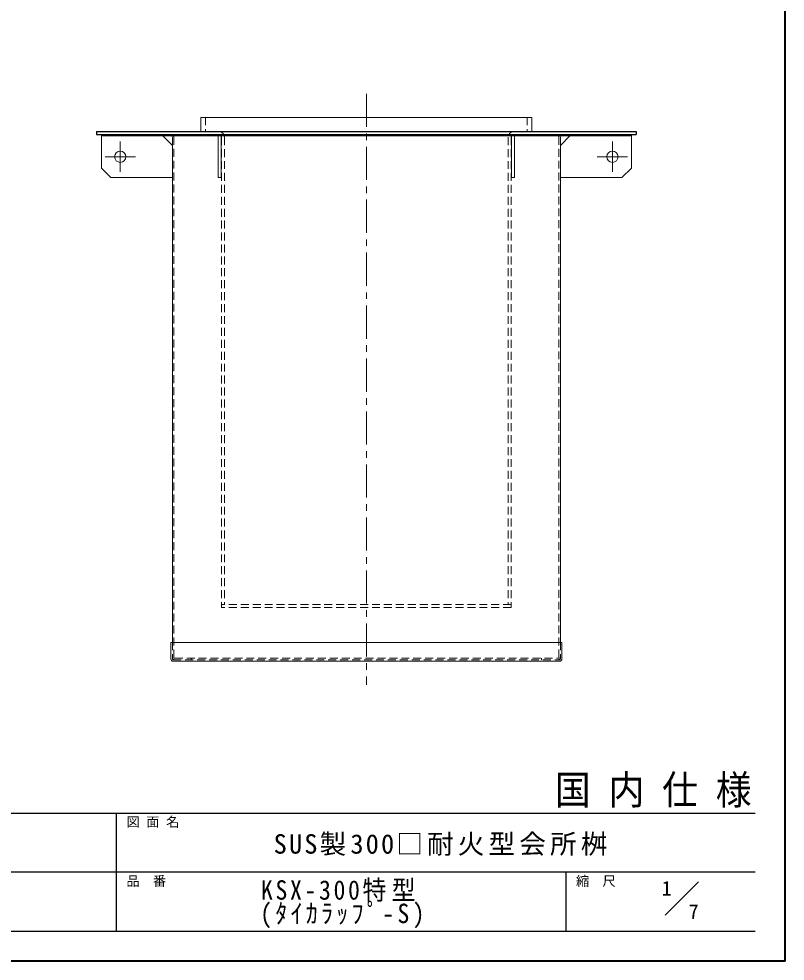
# Model space of a CAD drawing. Units: millimetres at full size, sheet at 1:7; details may follow other scales. Extents: x -1480 to 1355, y -979 to 988.
# Drawn here: x 546 to 1355, y -979 to 17 of the extents above; entities that cross this region are included whole.
import ezdxf
from ezdxf.enums import TextEntityAlignment as Align

# ---------------------------------------------------------------- set-up
doc = ezdxf.new("R2010")
doc.units = ezdxf.units.MM
doc.header["$LTSCALE"] = 7
doc.linetypes.add('CHAIN1', pattern=[8, 5, -1, 1, -1])
doc.linetypes.add('DASHED1', pattern=[1.8, 1.2, -0.6])
doc.layers.add('0-0_ﾚｲﾔ1', color=4, linetype='Continuous', lineweight=9)
doc.styles.add('ＭＳ ゴシック', font='')
doc.styles.get('ＭＳ ゴシック').set_extended_font_data('MS Gothic')

msp = doc.modelspace()

# ---------------------------------------------------------------- linework, layer by layer
at = {"layer": '0-0_ﾚｲﾔ1', "color": 1, "lineweight": 40}
for q in [(1355.255, 987.955), (-1479.745, -979.045)]:
    msp.add_line((1355.255, -979.045), q, dxfattribs=at)
at = {"layer": '0-0_ﾚｲﾔ1', "linetype": 'CHAIN1'}
for p, q in [((912.755, -62.045), (912.755, -687.045)), ((652.755, -144.645), (652.755, -112.645)), ((1172.755, -144.645), (1172.755, -112.645)), ((636.755, -128.645), (668.755, -128.645)), ((1188.755, -128.645), (1156.755, -128.645))]:
    msp.add_line(p, q, dxfattribs=at)
at = {"layer": '0-0_ﾚｲﾔ1', "color": 7, "lineweight": 18}
for p, q in [((1087.755, -87.045), (737.755, -87.045)), ((737.755, -87.045), (737.755, -102.045)), ((1087.755, -87.045), (1087.755, -102.045)), ((632.755, -105.045), (632.755, -106.645)), ((632.755, -106.645), (1192.755, -106.645)), ((707.755, -108.245), (707.755, -642.045)), ((756.155, -106.645), (756.155, -150.645)), ((759.355, -106.645), (759.355, -150.645)), ((1066.155, -106.645), (1066.155, -150.645)), ((1069.355, -106.645), (1069.355, -150.645)), ((1117.755, -108.245), (1117.755, -642.045)), ((1192.755, -105.045), (1192.755, -106.645)), ((756.155, -150.645), (759.355, -150.645)), ((1069.355, -150.645), (1066.155, -150.645)), ((1119.355, -642.045), (706.155, -642.045)), ((706.155, -659.445), (706.155, -642.045)), ((1119.355, -659.445), (1119.355, -642.045)), ((708.755, -662.045), (1116.755, -662.045)), ((1228.399, -930.401), (1263.755, -895.045))]:
    msp.add_line(p, q, dxfattribs=at)
at = {"layer": '0-0_ﾚｲﾔ1', "linetype": 'DASHED1'}
for p, q in [((742.755, -87.045), (742.755, -102.045)), ((1082.755, -87.045), (1082.755, -102.045)), ((709.355, -657.845), (709.355, -108.245)), ((759.755, -108.045), (759.755, -605.045)), ((762.755, -108.045), (762.755, -602.045)), ((1062.755, -108.045), (1062.755, -602.045)), ((1065.755, -108.045), (1065.755, -605.045)), ((1116.155, -657.845), (1116.155, -108.245)), ((1065.755, -602.045), (759.755, -602.045)), ((1065.755, -605.045), (759.755, -605.045)), ((707.755, -642.045), (707.755, -659.445)), ((1117.755, -642.045), (1117.755, -659.445)), ((708.755, -660.445), (1116.755, -660.445)), ((710.355, -658.845), (1115.155, -658.845)), ((727.755, -658.845), (727.755, -660.445)), ((1097.755, -658.845), (1097.755, -660.445))]:
    msp.add_line(p, q, dxfattribs=at)
at = {"layer": '0-0_ﾚｲﾔ1', "color": 5, "lineweight": 25}
for p, q in [((627.755, -102.045), (1197.755, -102.045)), ((627.755, -102.045), (627.755, -105.045)), ((627.755, -105.045), (1197.755, -105.045)), ((1197.755, -102.045), (1197.755, -105.045))]:
    msp.add_line(p, q, dxfattribs=at)
at = {"layer": '0-0_ﾚｲﾔ1'}
for p, q in [((632.755, -106.645), (632.755, -140.645)), ((707.755, -116.645), (697.755, -106.645)), ((1117.755, -116.645), (1127.755, -106.645)), ((1192.755, -106.645), (1192.755, -140.645)), ((632.755, -140.645), (642.755, -150.645)), ((1192.755, -140.645), (1182.755, -150.645)), ((642.755, -150.645), (707.755, -150.645)), ((1182.755, -150.645), (1117.755, -150.645))]:
    msp.add_line(p, q, dxfattribs=at)
at = {"layer": '0-0_ﾚｲﾔ1', "color": 6, "lineweight": 25}
for p, q in [((-1448.245, -822.545), (1323.755, -822.545)), ((648.755, -947.545), (648.755, -822.545)), ((1323.755, -885.045), (-101.245, -885.045)), ((1123.755, -947.545), (1123.755, -885.045)), ((1323.755, -947.545), (-1448.245, -947.545))]:
    msp.add_line(p, q, dxfattribs=at)
at = {"layer": '0-0_ﾚｲﾔ1'}
for centre in [(652.755, -128.645), (1172.755, -128.645)]:
    msp.add_circle(centre, 6, dxfattribs=at)
at = {"layer": '0-0_ﾚｲﾔ1', "linetype": 'DASHED1'}
for centre, radius, start, end in [((706.155, -108.245), 3.2, 0, 90), ((756.755, -108.045), 6, 0, 90), ((756.755, -108.045), 3, 0, 90), ((1068.755, -108.045), 6, 90, 180), ((1068.755, -108.045), 3, 90, 180), ((1119.355, -108.245), 3.2, 90, 180), ((710.355, -657.845), 2.6, 180, 270), ((708.755, -659.445), 1, 180, 270), ((710.355, -657.845), 1, 180, 270), ((1115.155, -657.845), 1, 270, 0), ((1115.155, -657.845), 2.6, 270, 0), ((1116.755, -659.445), 1, 270, 0)]:
    msp.add_arc(centre, radius, start, end, dxfattribs=at)
at = {"layer": '0-0_ﾚｲﾔ1', "color": 7, "lineweight": 18}
for centre, radius, start, end in [((706.155, -108.245), 1.6, 0, 90), ((1119.355, -108.245), 1.6, 90, 180), ((708.755, -659.445), 2.6, 180, 270), ((1116.755, -659.445), 2.6, 270, 0)]:
    msp.add_arc(centre, radius, start, end, dxfattribs=at)

# ---------------------------------------------------------------- texts
at = {"layer": '0-0_ﾚｲﾔ1', "color": 7, "style": 'ＭＳ ゴシック', "width": 0.9}
msp.add_text('国 内 仕 様', height=30.79, dxfattribs=at).set_placement((1112.005, -822.545), align=Align.BOTTOM_LEFT)
at = {"layer": '0-0_ﾚｲﾔ1', "color": 7, "style": 'ＭＳ ゴシック'}
for s, height, p in [('図 面 名', 10.26, (659.255, -840.045)), ('品\u3000番', 10.26, (659.255, -902.545)), ('縮\u3000尺', 10.26, (1134.255, -902.545)), ('1', 15.4, (1224.844, -914.312)), ('7', 15.4, (1253.348, -939.078))]:
    msp.add_text(s, height=height, dxfattribs=at).set_placement(p, align=Align.BOTTOM_LEFT)
at = {"layer": '0-0_ﾚｲﾔ1', "color": 7, "char_height": 20.53, "attachment_point": 7, "style": 'ＭＳ ゴシック'}
for s, insert in [('\\T1.16;SUS製300□耐火型会所桝', (814.755, -867.795)), ('\\T1.22;\\W0.9;KSX-300特型', (801.38, -916.295)), ('\\T1.28;\\W0.9;(ﾀｲｶﾗｯﾌﾟ-S)', (800.505, -944.295))]:
    msp.add_mtext(s, dxfattribs=dict(at, insert=insert))

doc.saveas('drawing.dxf')
